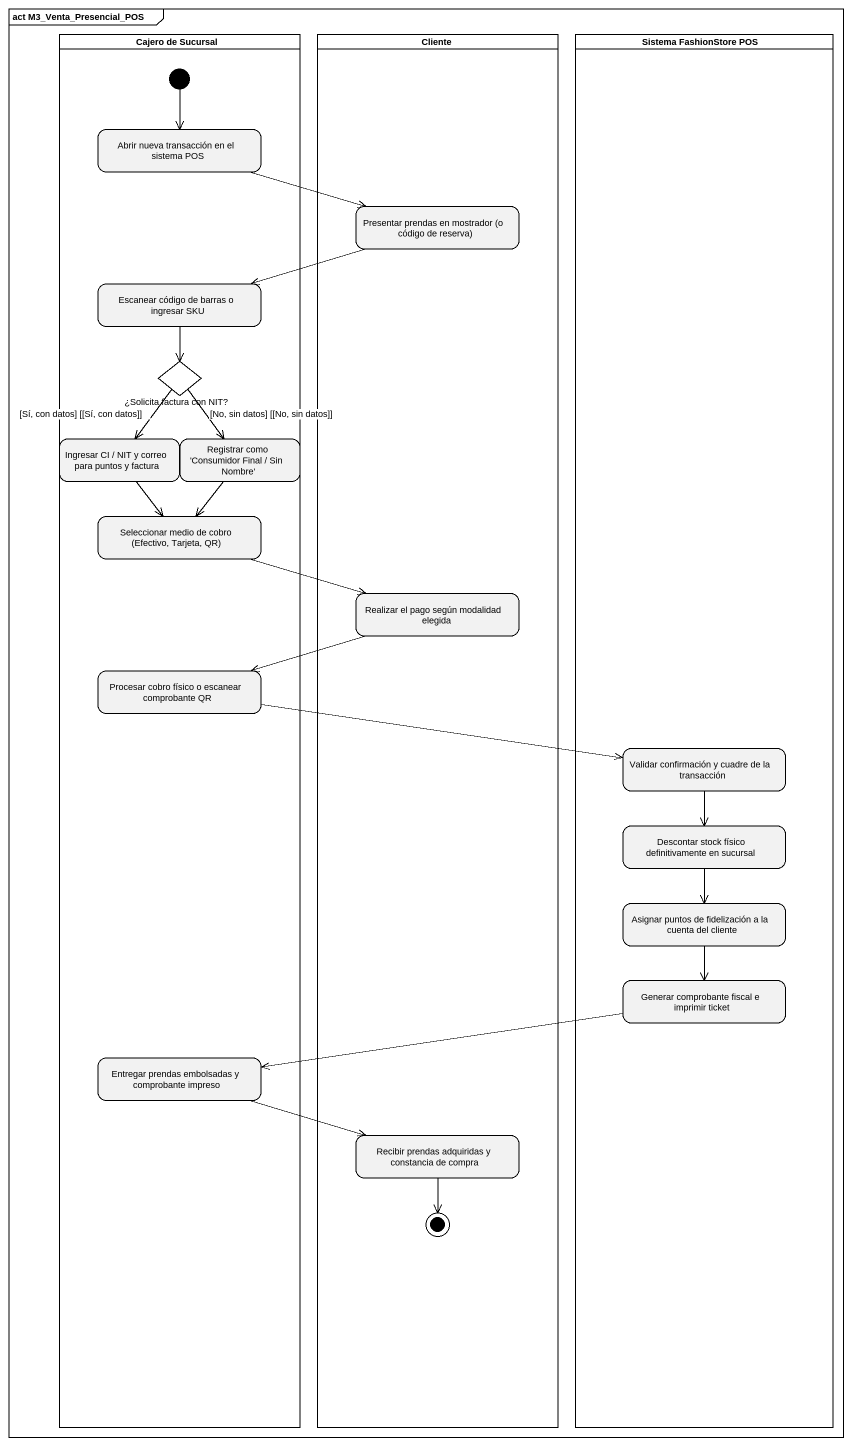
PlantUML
@startuml
mainframe act M3_Venta_Presencial_POS
hide empty description
state "Cajero de Sucursal" as Cajero_de_Sucursal <<partition>> {
  state "Abrir nueva transacción en el sistema POS" as Abrir_nueva_transacción_en
  state "Escanear código de barras o ingresar SKU" as Escanear_código_de_barras_o
  state "¿Solicita factura con NIT?" as Solicita_factura_con_NIT <<choice>>
  state "Ingresar CI / NIT y correo para puntos y factura" as Ingresar_CI_NIT_y_correo
  state "Registrar como 'Consumidor Final / Sin Nombre'" as Registrar_como_Consumidor
  state "Seleccionar medio de cobro (Efectivo, Tarjeta, QR)" as Seleccionar_medio_de_cobro
  state "Procesar cobro físico o escanear comprobante QR" as Procesar_cobro_físico_o
  state "Entregar prendas embolsadas y comprobante impreso" as Entregar_prendas_embolsadas
  [*] --> Abrir_nueva_transacción_en
}
state Cliente <<partition>> {
  state "Presentar prendas en mostrador (o código de reserva)" as Presentar_prendas_en
  state "Realizar el pago según modalidad elegida" as Realizar_el_pago_según
  state "Recibir prendas adquiridas y constancia de compra" as Recibir_prendas_adquiridas
  Recibir_prendas_adquiridas --> [*]
}
state "Sistema FashionStore POS" as Sistema_FashionStore_POS <<partition>> {
  state "Validar confirmación y cuadre de la transacción" as Validar_confirmación_y
  state "Descontar stock físico definitivamente en sucursal" as Descontar_stock_físico
  state "Asignar puntos de fidelización a la cuenta del cliente" as Asignar_puntos_de
  state "Generar comprobante fiscal e imprimir ticket" as Generar_comprobante_fiscal
}
Abrir_nueva_transacción_en -right-> Presentar_prendas_en
Presentar_prendas_en -left-> Escanear_código_de_barras_o
Escanear_código_de_barras_o --> Solicita_factura_con_NIT
Solicita_factura_con_NIT --> Ingresar_CI_NIT_y_correo : [Sí, con datos] ~[~[Sí, con datos]]
Solicita_factura_con_NIT --> Registrar_como_Consumidor : [No, sin datos] ~[~[No, sin datos]]
Ingresar_CI_NIT_y_correo --> Seleccionar_medio_de_cobro
Registrar_como_Consumidor --> Seleccionar_medio_de_cobro
Seleccionar_medio_de_cobro -right-> Realizar_el_pago_según
Realizar_el_pago_según -left-> Procesar_cobro_físico_o
Procesar_cobro_físico_o -right-> Validar_confirmación_y
Validar_confirmación_y --> Descontar_stock_físico
Descontar_stock_físico --> Asignar_puntos_de
Asignar_puntos_de --> Generar_comprobante_fiscal
Generar_comprobante_fiscal -left-> Entregar_prendas_embolsadas
Entregar_prendas_embolsadas -right-> Recibir_prendas_adquiridas
@enduml
